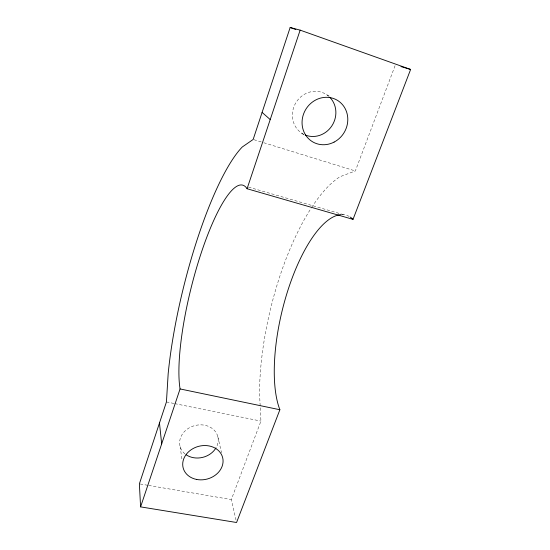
<?xml version="1.0" encoding="UTF-8"?>
<svg xmlns="http://www.w3.org/2000/svg" width="550" height="550" viewBox="0 0 550 550"><rect width="100%" height="100%" fill="white"/><g stroke="black" fill="none" stroke-linecap="round" stroke-linejoin="round"><path stroke-width="0.41" stroke-dasharray="2.75 2.06" d="M236.005 520.046L231.323 499.572L260.941 421.094L260.205 406.677M311.596 207.515A154.873 56.313 -76.4 0 1 339.976 176.722L355.341 170.968L395.065 65.711M140.222 483.993L147.812 485.293M148.658 485.43L231.323 499.572M166.437 401.947L173.965 403.466M174.797 403.638L260.941 421.094M248.497 187.11L343.551 214.658M253.976 139.714L262.969 142.484M263.787 142.739L355.341 170.968M326.92 94.868L329.814 96.408M301.682 133.155L304.831 135.692M217.786 436.528L221.512 452.684M180.125 446.655L182.167 460.749M260.164 405.831L259.511 393.106A154.873 56.313 -76.4 0 1 311.107 208.264M184.876 453.826A19.497 16.369 -14.7 0 1 183.996 432.039A19.497 16.369 -14.7 0 1 209.22 426.69A19.497 16.369 -14.7 0 1 216.411 447.136M303.744 134.344A22.942 21.395 -61.4 0 1 296.409 101.881A22.942 21.395 -61.4 0 1 328.817 96.36M341.976 214.589A108.405 39.036 -76.4 0 1 349.594 216.666"/><path stroke-width="0.82" d="M140.594 506.88L180.063 388.939A112.798 25.252 -76.1 0 1 201.527 252.024A112.798 25.252 -76.1 0 1 247.067 188.732L353.024 219.367L410.623 69.451L300.149 30.133L290.153 27.5L253.158 139.459L242.268 146.994A161.281 36.486 -76.1 0 0 168.176 373.643L166.437 401.947L139.377 483.849L140.594 506.88L236.562 522.5L279.881 409.743A108.405 39.036 -76.4 0 1 287.313 292.167A108.405 39.036 -76.4 0 1 341.172 214.624M247.067 188.732L300.149 30.133M180.063 388.939L279.881 409.743M400.984 66.584L410.623 69.451M290.153 27.5L295.817 29.514M262.096 112.406L270.222 119.563M159.472 423.019L161.679 443.884M216.04 447.81A19.497 16.369 -14.7 0 1 186.079 454.733M329.986 97.488A22.942 21.395 -61.4 0 1 331.836 125.916A22.942 21.395 -61.4 0 1 305.195 135.004M350.302 217.119A108.405 39.036 -76.4 0 1 353.024 219.367M334.104 142.086A24.166 22.413 -59.5 0 0 338.491 101.035A24.166 22.413 -59.5 0 0 302.191 119.955A24.166 22.413 -59.5 0 0 334.104 142.086M196.687 479.456A20.405 16.899 -15.1 0 0 222.626 457.524A20.405 16.899 -15.1 0 0 189.351 451.117A20.405 16.899 -15.1 0 0 196.687 479.456"/></g></svg>
